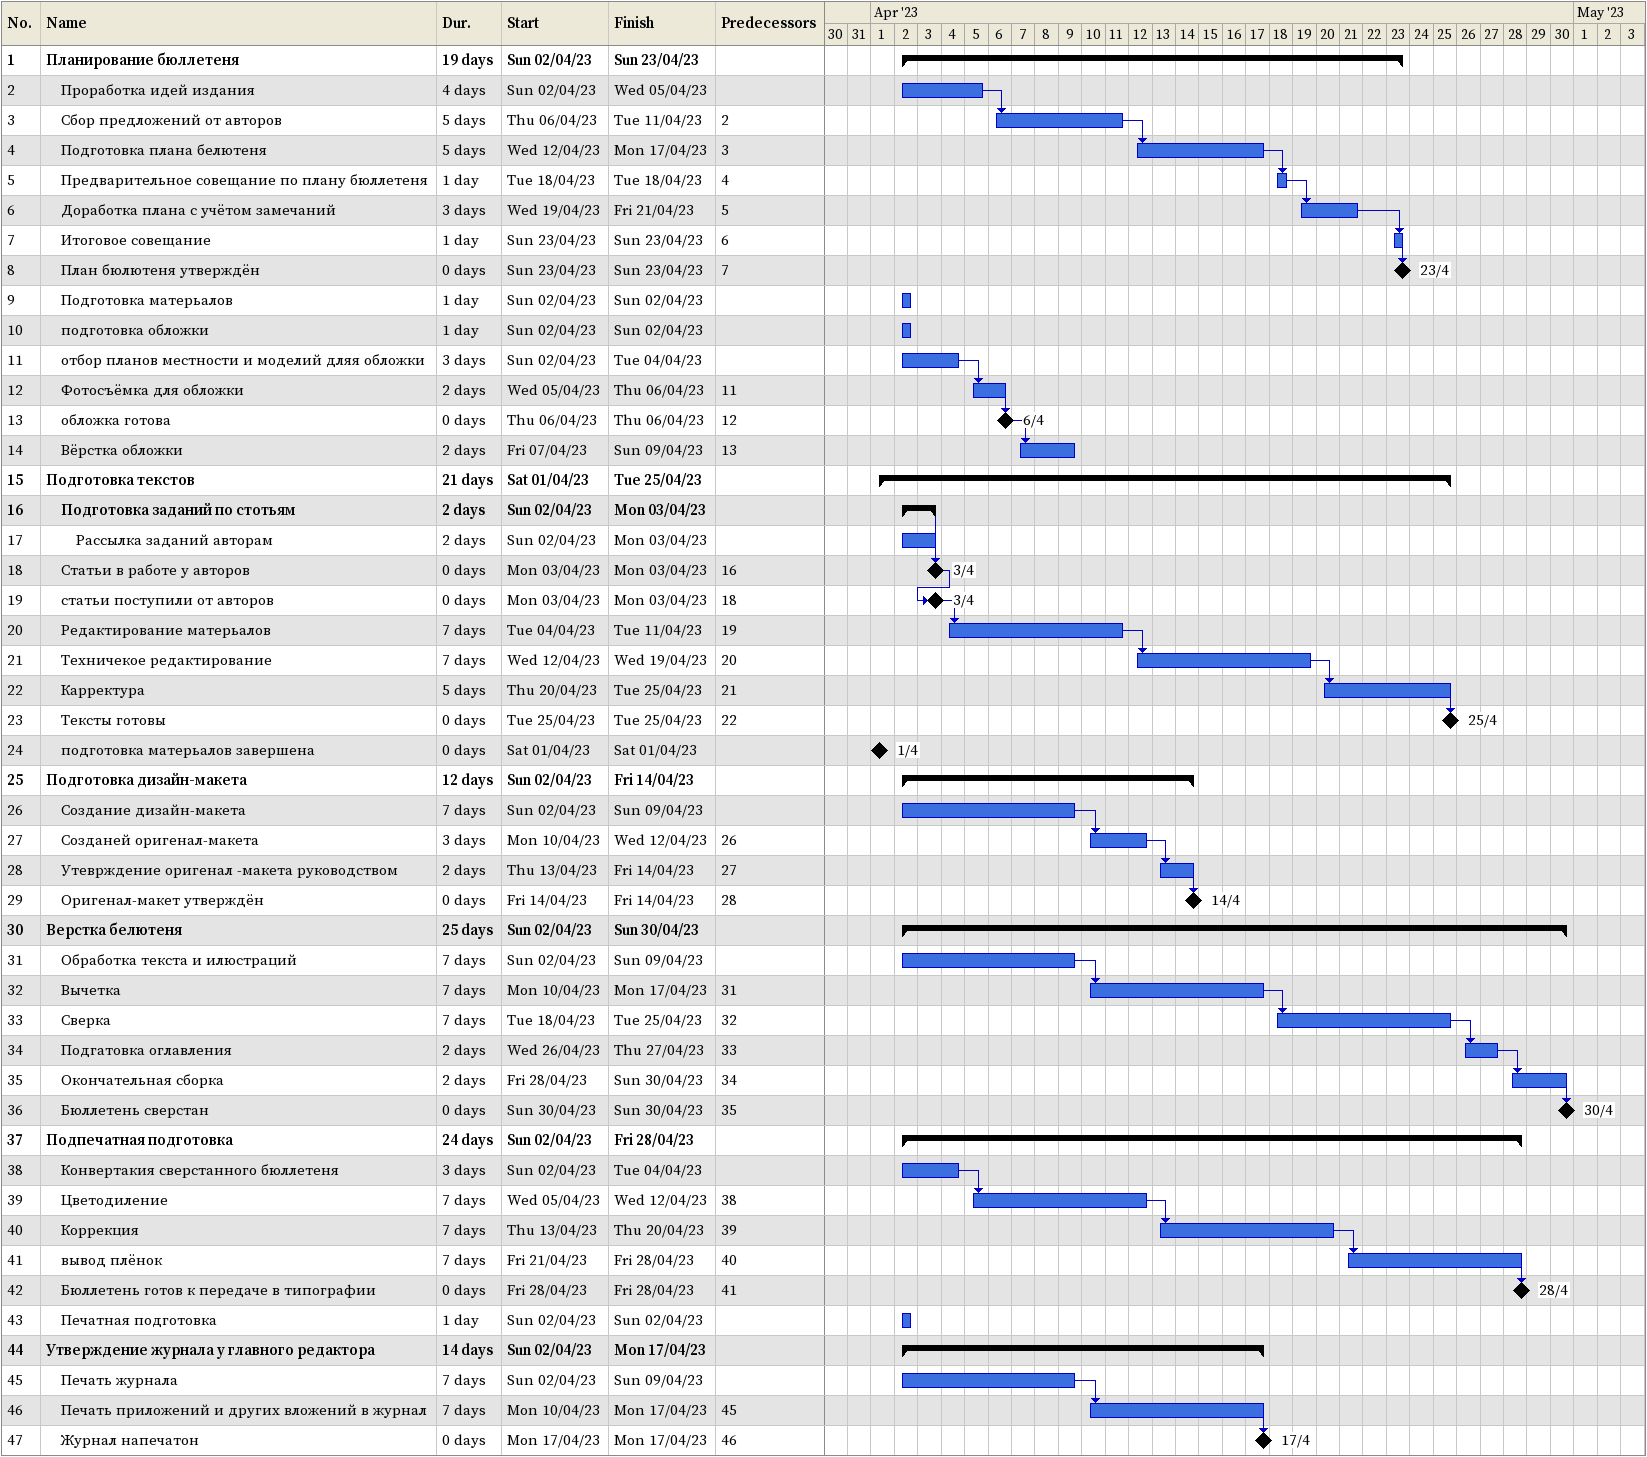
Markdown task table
| ID | Level | Task | Duration | Start | Finish | Predecessors |
|---|---|---|---|---|---|---|
| 1 | 1 | **Планирование бюллетеня** | 19d | 2023-04-02 | 2023-04-23 |  |
| 2 | 2 | Проработка идей издания | 4d | 2023-04-02 | 2023-04-05 |  |
| 3 | 2 | Сбор предложений от авторов | 5d | 2023-04-06 | 2023-04-11 | 2 |
| 4 | 2 | Подготовка плана белютеня | 5d | 2023-04-12 | 2023-04-17 | 3 |
| 5 | 2 | Предварительное совещание по плану бюллетеня | 1d | 2023-04-18 | 2023-04-18 | 4 |
| 6 | 2 | Доработка плана с учётом замечаний | 3d | 2023-04-19 | 2023-04-21 | 5 |
| 7 | 2 | Итоговое совещание | 1d | 2023-04-23 | 2023-04-23 | 6 |
| 8 | 2 | План бюлютеня утверждён | 0d | 2023-04-23 | 2023-04-23 | 7 |
| 9 | 2 | Подготовка матерьалов | 1d | 2023-04-02 | 2023-04-02 |  |
| 10 | 2 | подготовка обложки | 1d | 2023-04-02 | 2023-04-02 |  |
| 11 | 2 | отбор планов местности и моделий дляя обложки | 3d | 2023-04-02 | 2023-04-04 |  |
| 12 | 2 | Фотосъёмка для обложки | 2d | 2023-04-05 | 2023-04-06 | 11 |
| 13 | 2 | обложка готова | 0d | 2023-04-06 | 2023-04-06 | 12 |
| 14 | 2 | Вёрстка обложки | 2d | 2023-04-07 | 2023-04-09 | 13 |
| 15 | 1 | **Подготовка текстов** | 21d | 2023-04-01 | 2023-04-25 |  |
| 16 | 2 | **Подготовка заданий по стотьям** | 2d | 2023-04-02 | 2023-04-03 |  |
| 17 | 3 | Рассылка заданий авторам | 2d | 2023-04-02 | 2023-04-03 |  |
| 18 | 2 | Статьи в работе у авторов | 0d | 2023-04-03 | 2023-04-03 | 16 |
| 19 | 2 | статьи поступили от авторов | 0d | 2023-04-03 | 2023-04-03 | 18 |
| 20 | 2 | Редактирование матерьалов | 7d | 2023-04-04 | 2023-04-11 | 19 |
| 21 | 2 | Техничекое редактирование | 7d | 2023-04-12 | 2023-04-19 | 20 |
| 22 | 2 | Карректура | 5d | 2023-04-20 | 2023-04-25 | 21 |
| 23 | 2 | Тексты готовы | 0d | 2023-04-25 | 2023-04-25 | 22 |
| 24 | 2 | подготовка матерьалов завершена | 0d | 2023-04-01 | 2023-04-01 |  |
| 25 | 1 | **Подготовка дизайн-макета** | 12d | 2023-04-02 | 2023-04-14 |  |
| 26 | 2 | Создание дизайн-макета | 7d | 2023-04-02 | 2023-04-09 |  |
| 27 | 2 | Созданей оригенал-макета | 3d | 2023-04-10 | 2023-04-12 | 26 |
| 28 | 2 | Утеврждение оригенал -макета руководством | 2d | 2023-04-13 | 2023-04-14 | 27 |
| 29 | 2 | Оригенал-макет утверждён | 0d | 2023-04-14 | 2023-04-14 | 28 |
| 30 | 1 | **Верстка белютеня** | 25d | 2023-04-02 | 2023-04-30 |  |
| 31 | 2 | Обработка текста и илюстраций | 7d | 2023-04-02 | 2023-04-09 |  |
| 32 | 2 | Вычетка | 7d | 2023-04-10 | 2023-04-17 | 31 |
| 33 | 2 | Сверка | 7d | 2023-04-18 | 2023-04-25 | 32 |
| 34 | 2 | Подгатовка оглавления | 2d | 2023-04-26 | 2023-04-27 | 33 |
| 35 | 2 | Окончательная сборка | 2d | 2023-04-28 | 2023-04-30 | 34 |
| 36 | 2 | Бюллетень сверстан | 0d | 2023-04-30 | 2023-04-30 | 35 |
| 37 | 1 | **Подпечатная подготовка** | 24d | 2023-04-02 | 2023-04-28 |  |
| 38 | 2 | Конвертакия сверстанного бюллетеня | 3d | 2023-04-02 | 2023-04-04 |  |
| 39 | 2 | Цветодиление | 7d | 2023-04-05 | 2023-04-12 | 38 |
| 40 | 2 | Коррекция | 7d | 2023-04-13 | 2023-04-20 | 39 |
| 41 | 2 | вывод плёнок | 7d | 2023-04-21 | 2023-04-28 | 40 |
| 42 | 2 | Бюллетень готов к передаче в типографии | 0d | 2023-04-28 | 2023-04-28 | 41 |
| 43 | 2 | Печатная подготовка | 1d | 2023-04-02 | 2023-04-02 |  |
| 44 | 1 | **Утверждение журнала у главного редактора** | 14d | 2023-04-02 | 2023-04-17 |  |
| 45 | 2 | Печать журнала | 7d | 2023-04-02 | 2023-04-09 |  |
| 46 | 2 | Печать приложений и других вложений в журнал | 7d | 2023-04-10 | 2023-04-17 | 45 |
| 47 | 2 | Журнал напечатон | 0d | 2023-04-17 | 2023-04-17 | 46 |
